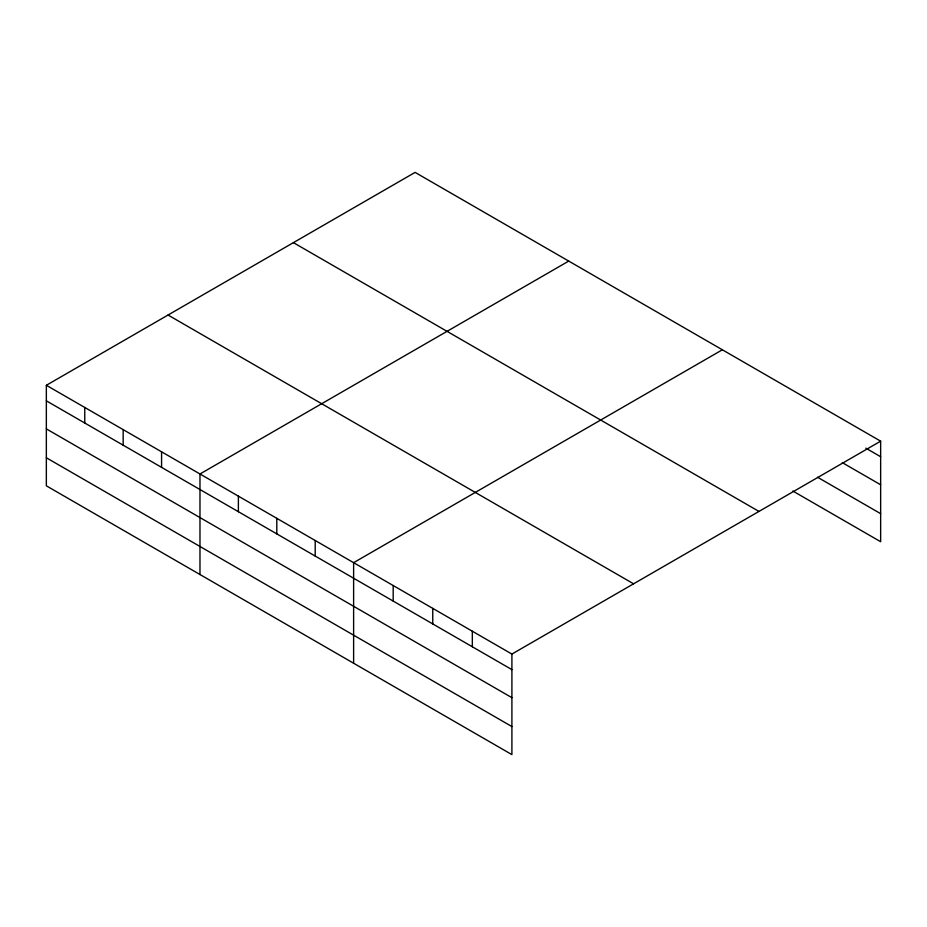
<?xml version="1.0" encoding="UTF-8"?>
<svg xmlns="http://www.w3.org/2000/svg" width="927" height="927" viewBox="0 0 927 927"><rect width="100%" height="100%" fill="white"/><g stroke="black" fill="none" stroke-linecap="round" stroke-linejoin="round"><path stroke-width="1.39" d="M46.35 385.284L511.901 654.068L511.901 754.613L46.35 485.829L46.35 385.284L415.099 172.387L880.65 441.171L880.65 541.716L792.852 491.032M568.726 261.09L199.977 473.987L199.977 574.531M722.365 349.78L353.616 562.677L353.616 663.222M511.901 654.068L880.65 441.171M865.806 448.158L880.65 456.721M842.319 462.643L880.65 484.775M817.579 477.254L880.65 513.674M293.407 242.642L758.958 511.426M168.042 315.029L633.593 583.813M46.35 400.835L511.901 669.618M46.35 428.888L511.901 697.672M46.35 457.776L511.901 726.559M472.33 631.217L472.33 646.779M432.758 608.379L432.758 623.929M393.187 585.528L393.187 601.078M315.203 540.511L315.203 556.061M276.802 518.332L276.802 533.882M238.39 496.154L238.39 511.716M161.576 451.808L161.576 467.359M123.164 429.63L123.164 445.192M84.763 407.463L84.763 423.013"/></g></svg>
